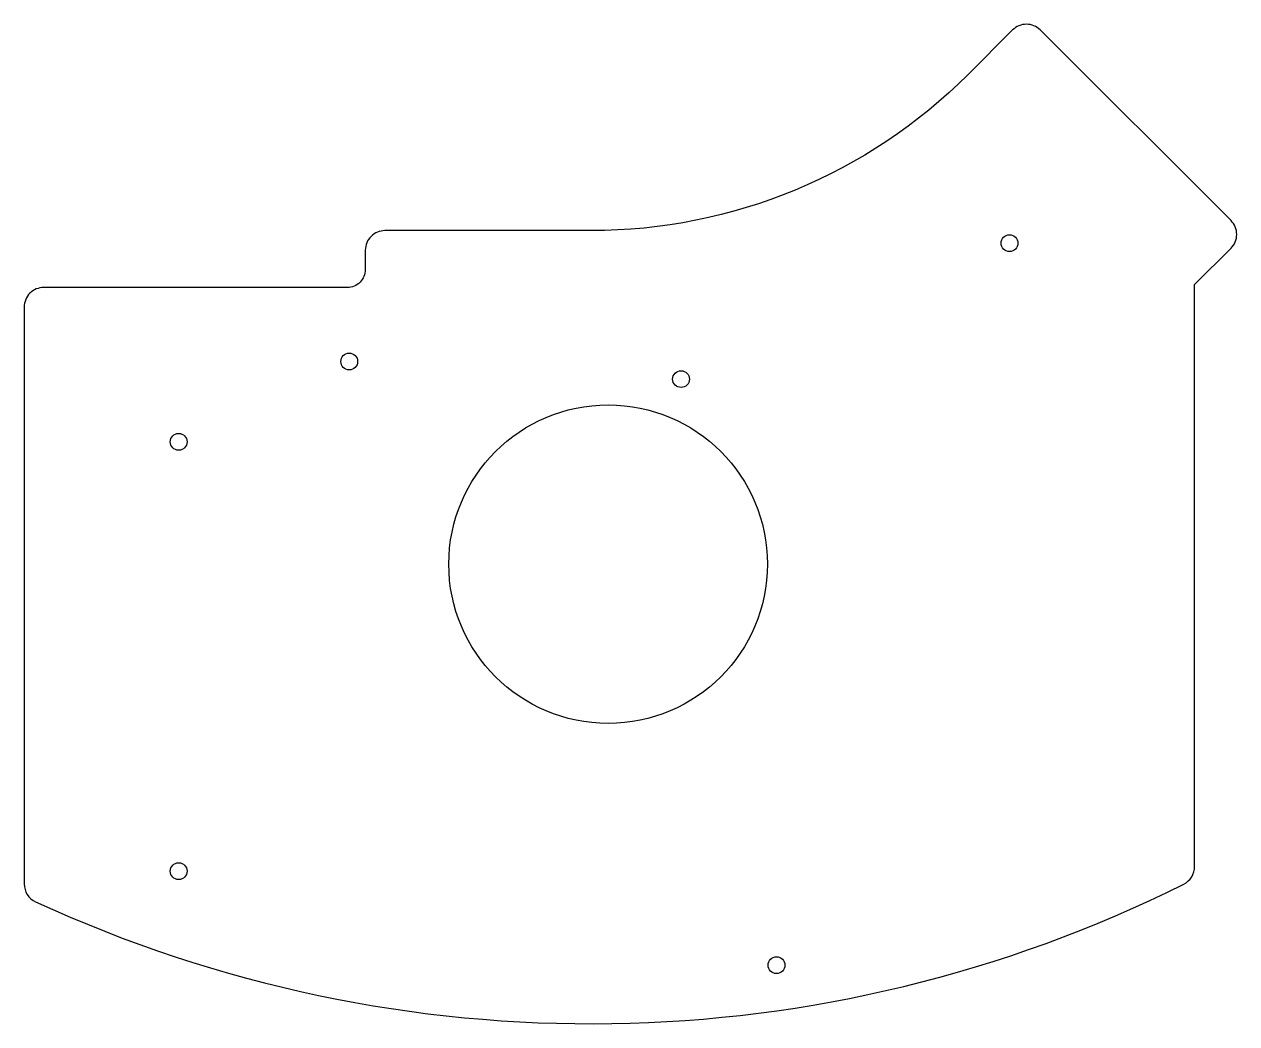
# Model space of a CAD drawing. Header units: millimetres. Extents: x -164 to -3, y -78 to 55.
import ezdxf

# ---------------------------------------------------------------- set-up
doc = ezdxf.new("R2010")
doc.units = ezdxf.units.MM
doc.layers.get('0').update_dxf_attribs({"linetype": 'CONTINUOUS'})

msp = doc.modelspace()

# ---------------------------------------------------------------- linework, layer by layer
msp.add_lwpolyline([(-121.29, 20.02), (-161.68, 20.02, 0.414214), (-164.28, 17.42), (-164.28, -59.38, 0.29251), (-162.77, -61.74, 0.227759), (-9.98, -59.39, 0.284188), (-8.54, -57.06), (-8.54, 20.4), (-3.7, 25.24, 0.414214), (-3.7, 28.92), (-29.08, 54.3, 0.414214), (-32.76, 54.3), (-38.72, 48.35, -0.198912), (-88.81, 27.59), (-116.29, 27.59, 0.414214), (-118.89, 24.99), (-118.89, 22.42, -0.414214)], format="xyb", close=True)
for centre, radius in [((-33.17, 25.93), 1.12), ((-121.03, 10.17), 1.12), ((-76.88, 7.83), 1.12), ((-86.58, -16.8), 21.2), ((-143.73, -0.53), 1.12), ((-143.73, -57.68), 1.12), ((-64.17, -70.18), 1.12)]:
    msp.add_circle(centre, radius)

doc.saveas('drawing.dxf')
